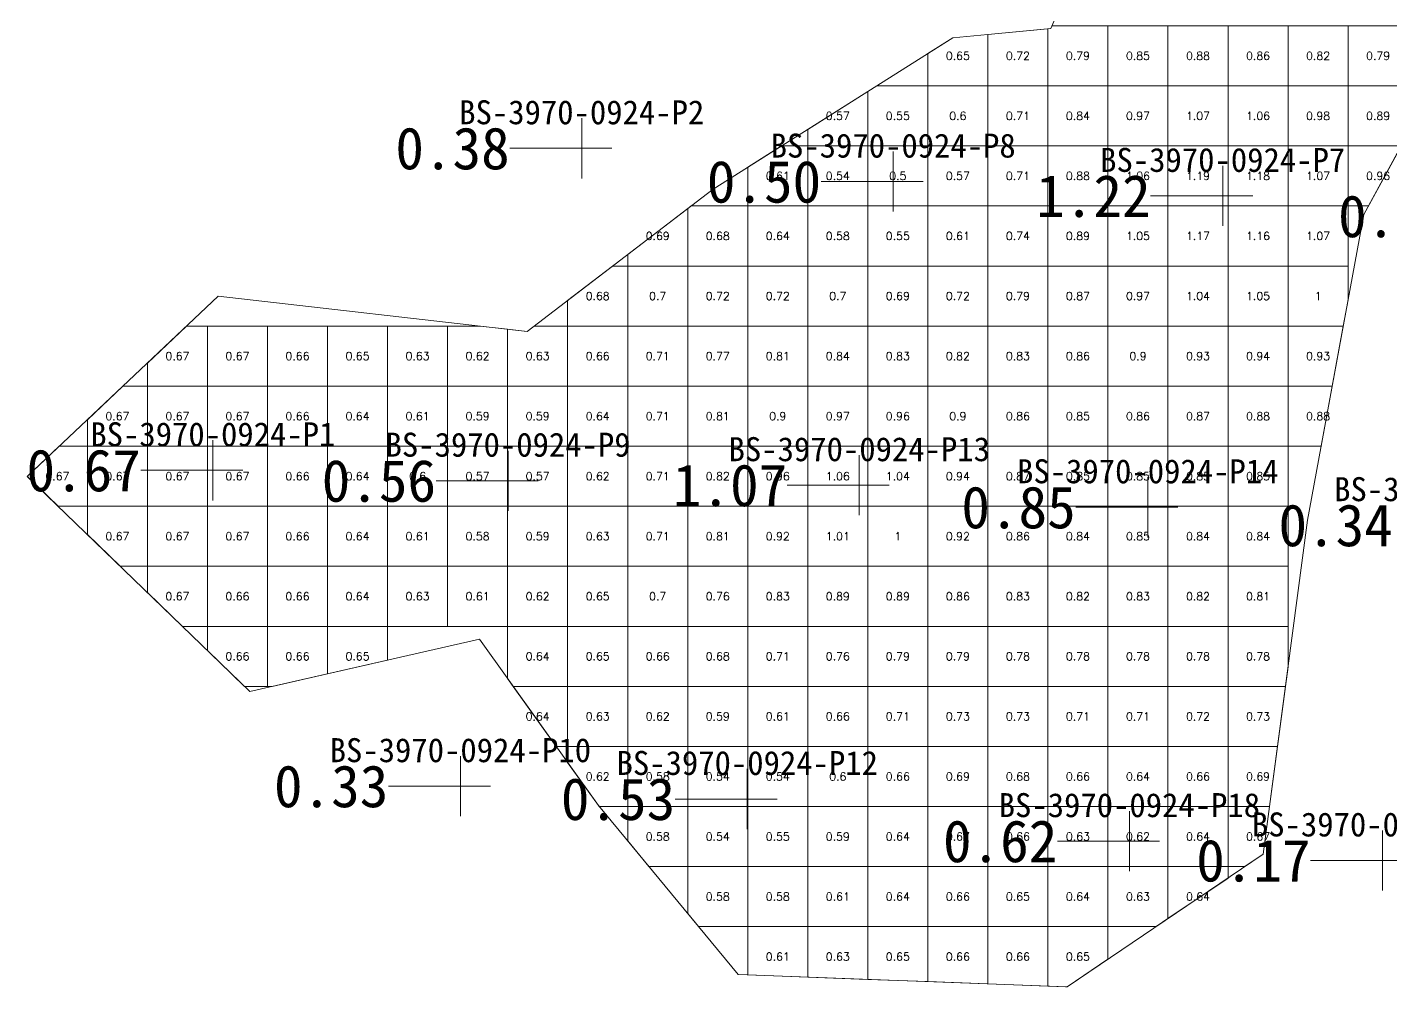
# Model space of a CAD drawing. Header units: inches. Extents: x 469949.6 to 469986.7, y 4349830.5 to 4349873.1.
# Drawn here: x 469949.64 to 469972.35, y 4349848.33 to 4349864.3 of the extents above; entities that cross this region are included whole.
import ezdxf
from ezdxf.enums import TextEntityAlignment as Align

# ---------------------------------------------------------------- set-up
doc = ezdxf.new("R2010")
doc.units = ezdxf.units.IN
doc.header["$MEASUREMENT"] = 0
for name, color, linetype, lineweight in [('点', 7, 'Continuous', 0), ('爆区方格网', 7, 'Continuous', 0), ('线条', 7, 'Continuous', 0), ('钻孔', 7, 'Continuous', 0)]:
    doc.layers.add(name, color=color, linetype=linetype, lineweight=lineweight)
doc.styles.add('3dmine_textStyle_1', font='txt.shx', dxfattribs={"height": 1, "bigfont": 'gbcbig.shx'})
doc.styles.add('3dmine_textStyle_2', font='', dxfattribs={"height": 1})
doc.styles.get('3dmine_textStyle_2').set_extended_font_data('SimSun-ExtB')

msp = doc.modelspace()

# ---------------------------------------------------------------- hatches: boundary and pattern name
at = {"layer": '钻孔', "linetype": 'Continuous', "lineweight": 0, "true_color": 0x808080, "extrusion": (0, 1, 0)}
for points in [[(-469959.879, 3960.245), (-469958.879, 3960.245), (-469958.879, 3971.245), (-469959.879, 3971.245)], [(-469957.857, 3960.236), (-469956.857, 3960.236), (-469956.857, 3971.236), (-469957.857, 3971.236)], [(-469973.219, 3959.983), (-469972.219, 3959.983), (-469972.219, 3970.983), (-469973.219, 3970.983)]]:
    msp.add_hatch(color=8, dxfattribs=at).paths.add_polyline_path(points, flags=0)
at = {"layer": '钻孔', "linetype": 'Continuous', "lineweight": 0, "true_color": 0x00ffff, "extrusion": (0, 1, 0)}
for points in [[(-469965.067, 3960.35), (-469964.067, 3960.35), (-469964.067, 3971.35), (-469965.067, 3971.35)], [(-469953.734, 3960.255), (-469952.734, 3960.255), (-469952.734, 3971.255), (-469953.734, 3971.255)], [(-469958.652, 3960.107), (-469957.652, 3960.107), (-469957.652, 3971.107), (-469958.652, 3971.107)], [(-469969.307, 3960.131), (-469968.307, 3960.131), (-469968.307, 3971.131), (-469969.307, 3971.131)], [(-469962.636, 3960.13), (-469961.636, 3960.13), (-469961.636, 3971.13), (-469962.636, 3971.13)], [(-469969.001, 3960.081), (-469968.001, 3960.081), (-469968.001, 3971.081), (-469969.001, 3971.081)]]:
    msp.add_hatch(color=4, dxfattribs=at).paths.add_polyline_path(points, flags=0)
at = {"layer": '钻孔', "linetype": 'Continuous', "lineweight": 0, "true_color": 0x0000ff, "extrusion": (0, 1, 0)}
for points in [[(-469970.555, 3960.391), (-469969.555, 3960.391), (-469969.555, 3971.391), (-469970.555, 3971.391)], [(-469964.502, 3960.095), (-469963.502, 3960.095), (-469963.502, 3971.095), (-469964.502, 3971.095)]]:
    msp.add_hatch(color=5, dxfattribs=at).paths.add_polyline_path(points, flags=0)

# ---------------------------------------------------------------- linework, layer by layer
at = {"color": 4, "linetype": 'Continuous', "lineweight": 0, "true_color": 0x00ffff, "elevation": 3967.064}
msp.add_lwpolyline([(469949.643, 4349856.824), (469953.351, 4349853.242), (469957.177, 4349854.112), (469959.157, 4349851.342), (469961.487, 4349848.529), (469966.962, 4349848.326), (469970.231, 4349850.533), (469970.966, 4349856.093), (469971.906, 4349861.186), (469974.354, 4349865.663), (469976.229, 4349870.344), (469976.229, 4349870.344), (469973.662, 4349873.101), (469970.686, 4349870.267), (469967.582, 4349866.348), (469966.694, 4349864.282), (469965.062, 4349864.128), (469961.067, 4349861.608), (469957.968, 4349859.238), (469952.822, 4349859.823), (469949.643, 4349856.824)], dxfattribs=at)
at = {"layer": '点', "color": 138, "linetype": 'Continuous', "lineweight": 0, "true_color": 0x004c4c}
for points, elevation in [([(469958.879, 4349861.787), (469958.879, 4349862.787)], 3971.245), ([(469959.379, 4349862.287), (469958.379, 4349862.287)], 3971.245), ([(469964.067, 4349861.232), (469964.067, 4349862.232)], 3971.35), ([(469969.555, 4349860.994), (469969.555, 4349861.994)], 3971.391), ([(469964.567, 4349861.732), (469963.567, 4349861.732)], 3971.35), ([(469970.055, 4349861.494), (469969.055, 4349861.494)], 3971.391), ([(469952.734, 4349856.425), (469952.734, 4349857.425)], 3971.255), ([(469957.652, 4349856.252), (469957.652, 4349857.252)], 3971.107), ([(469963.502, 4349856.177), (469963.502, 4349857.177)], 3971.095), ([(469953.234, 4349856.925), (469952.234, 4349856.925)], 3971.255), ([(469968.307, 4349855.809), (469968.307, 4349856.809)], 3971.131), ([(469958.152, 4349856.752), (469957.152, 4349856.752)], 3971.107), ([(469964.002, 4349856.677), (469963.002, 4349856.677)], 3971.095), ([(469968.807, 4349856.309), (469967.807, 4349856.309)], 3971.131), ([(469956.857, 4349851.165), (469956.857, 4349852.165)], 3971.236), ([(469961.636, 4349850.952), (469961.636, 4349851.952)], 3971.13), ([(469957.357, 4349851.665), (469956.357, 4349851.665)], 3971.236), ([(469962.136, 4349851.452), (469961.136, 4349851.452)], 3971.13), ([(469968.001, 4349850.25), (469968.001, 4349851.25)], 3971.081), ([(469972.219, 4349849.928), (469972.219, 4349850.928)], 3970.983), ([(469968.501, 4349850.75), (469967.501, 4349850.75)], 3971.081), ([(469972.719, 4349850.428), (469971.719, 4349850.428)], 3970.983)]:
    msp.add_lwpolyline(points, dxfattribs=dict(at, elevation=elevation))
at = {"layer": '爆区方格网', "color": 4, "linetype": 'Continuous', "lineweight": 0, "true_color": 0x00ffff, "elevation": 3971.107}
for points in [[(469966.644, 4349863.327), (469965.644, 4349863.327), (469965.644, 4349864.183), (469966.644, 4349864.277), (469966.644, 4349863.327)], [(469967.644, 4349863.327), (469966.644, 4349863.327), (469966.644, 4349864.277), (469966.694, 4349864.282), (469966.714, 4349864.327), (469967.644, 4349864.327), (469967.644, 4349863.327)], [(469968.644, 4349863.327), (469967.644, 4349863.327), (469967.644, 4349864.327), (469968.644, 4349864.327), (469968.644, 4349863.327)], [(469969.644, 4349863.327), (469968.644, 4349863.327), (469968.644, 4349864.327), (469969.644, 4349864.327), (469969.644, 4349863.327)], [(469970.644, 4349863.327), (469969.644, 4349863.327), (469969.644, 4349864.327), (469970.644, 4349864.327), (469970.644, 4349863.327)], [(469971.644, 4349863.327), (469970.644, 4349863.327), (469970.644, 4349864.327), (469971.644, 4349864.327), (469971.644, 4349863.327)], [(469972.644, 4349863.327), (469971.644, 4349863.327), (469971.644, 4349864.327), (469972.644, 4349864.327), (469972.644, 4349863.327)], [(469965.644, 4349863.327), (469964.644, 4349863.327), (469964.644, 4349863.864), (469965.062, 4349864.128), (469965.644, 4349864.183), (469965.644, 4349863.327)], [(469963.644, 4349862.327), (469962.644, 4349862.327), (469962.644, 4349862.602), (469963.644, 4349863.233), (469963.644, 4349862.327)], [(469964.644, 4349862.327), (469963.644, 4349862.327), (469963.644, 4349863.233), (469963.793, 4349863.327), (469964.644, 4349863.327), (469964.644, 4349862.327)], [(469965.644, 4349862.327), (469964.644, 4349862.327), (469964.644, 4349863.327), (469965.644, 4349863.327), (469965.644, 4349862.327)], [(469966.644, 4349862.327), (469965.644, 4349862.327), (469965.644, 4349863.327), (469966.644, 4349863.327), (469966.644, 4349862.327)], [(469967.644, 4349862.327), (469966.644, 4349862.327), (469966.644, 4349863.327), (469967.644, 4349863.327), (469967.644, 4349862.327)], [(469968.644, 4349862.327), (469967.644, 4349862.327), (469967.644, 4349863.327), (469968.644, 4349863.327), (469968.644, 4349862.327)], [(469969.644, 4349862.327), (469968.644, 4349862.327), (469968.644, 4349863.327), (469969.644, 4349863.327), (469969.644, 4349862.327)], [(469970.644, 4349862.327), (469969.644, 4349862.327), (469969.644, 4349863.327), (469970.644, 4349863.327), (469970.644, 4349862.327)], [(469971.644, 4349862.327), (469970.644, 4349862.327), (469970.644, 4349863.327), (469971.644, 4349863.327), (469971.644, 4349862.327)], [(469972.644, 4349862.535), (469972.53, 4349862.327), (469971.644, 4349862.327), (469971.644, 4349863.327), (469972.644, 4349863.327), (469972.644, 4349862.535)], [(469962.644, 4349861.327), (469961.644, 4349861.327), (469961.644, 4349861.972), (469962.207, 4349862.327), (469962.644, 4349862.327), (469962.644, 4349861.327)], [(469963.644, 4349861.327), (469962.644, 4349861.327), (469962.644, 4349862.327), (469963.644, 4349862.327), (469963.644, 4349861.327)], [(469964.644, 4349861.327), (469963.644, 4349861.327), (469963.644, 4349862.327), (469964.644, 4349862.327), (469964.644, 4349861.327)], [(469965.644, 4349861.327), (469964.644, 4349861.327), (469964.644, 4349862.327), (469965.644, 4349862.327), (469965.644, 4349861.327)], [(469966.644, 4349861.327), (469965.644, 4349861.327), (469965.644, 4349862.327), (469966.644, 4349862.327), (469966.644, 4349861.327)], [(469967.644, 4349861.327), (469966.644, 4349861.327), (469966.644, 4349862.327), (469967.644, 4349862.327), (469967.644, 4349861.327)], [(469968.644, 4349861.327), (469967.644, 4349861.327), (469967.644, 4349862.327), (469968.644, 4349862.327), (469968.644, 4349861.327)], [(469969.644, 4349861.327), (469968.644, 4349861.327), (469968.644, 4349862.327), (469969.644, 4349862.327), (469969.644, 4349861.327)], [(469970.644, 4349861.327), (469969.644, 4349861.327), (469969.644, 4349862.327), (469970.644, 4349862.327), (469970.644, 4349861.327)], [(469971.644, 4349861.327), (469970.644, 4349861.327), (469970.644, 4349862.327), (469971.644, 4349862.327), (469971.644, 4349861.327)], [(469971.984, 4349861.327), (469971.644, 4349861.327), (469971.644, 4349862.327), (469972.53, 4349862.327), (469971.984, 4349861.327)], [(469961.644, 4349860.327), (469960.644, 4349860.327), (469960.644, 4349861.284), (469960.7, 4349861.327), (469961.644, 4349861.327), (469961.644, 4349860.327)], [(469962.644, 4349860.327), (469961.644, 4349860.327), (469961.644, 4349861.327), (469962.644, 4349861.327), (469962.644, 4349860.327)], [(469963.644, 4349860.327), (469962.644, 4349860.327), (469962.644, 4349861.327), (469963.644, 4349861.327), (469963.644, 4349860.327)], [(469964.644, 4349860.327), (469963.644, 4349860.327), (469963.644, 4349861.327), (469964.644, 4349861.327), (469964.644, 4349860.327)], [(469965.644, 4349860.327), (469964.644, 4349860.327), (469964.644, 4349861.327), (469965.644, 4349861.327), (469965.644, 4349860.327)], [(469966.644, 4349860.327), (469965.644, 4349860.327), (469965.644, 4349861.327), (469966.644, 4349861.327), (469966.644, 4349860.327)], [(469967.644, 4349860.327), (469966.644, 4349860.327), (469966.644, 4349861.327), (469967.644, 4349861.327), (469967.644, 4349860.327)], [(469968.644, 4349860.327), (469967.644, 4349860.327), (469967.644, 4349861.327), (469968.644, 4349861.327), (469968.644, 4349860.327)], [(469969.644, 4349860.327), (469968.644, 4349860.327), (469968.644, 4349861.327), (469969.644, 4349861.327), (469969.644, 4349860.327)], [(469970.644, 4349860.327), (469969.644, 4349860.327), (469969.644, 4349861.327), (469970.644, 4349861.327), (469970.644, 4349860.327)], [(469971.644, 4349860.327), (469970.644, 4349860.327), (469970.644, 4349861.327), (469971.644, 4349861.327), (469971.644, 4349860.327)], [(469960.644, 4349860.327), (469959.644, 4349860.327), (469959.644, 4349860.52), (469960.644, 4349861.284), (469960.644, 4349860.327)], [(469959.644, 4349859.327), (469958.644, 4349859.327), (469958.644, 4349859.755), (469959.392, 4349860.327), (469959.644, 4349860.327), (469959.644, 4349859.327)], [(469960.644, 4349859.327), (469959.644, 4349859.327), (469959.644, 4349860.327), (469960.644, 4349860.327), (469960.644, 4349859.327)], [(469961.644, 4349859.327), (469960.644, 4349859.327), (469960.644, 4349860.327), (469961.644, 4349860.327), (469961.644, 4349859.327)], [(469962.644, 4349859.327), (469961.644, 4349859.327), (469961.644, 4349860.327), (469962.644, 4349860.327), (469962.644, 4349859.327)], [(469963.644, 4349859.327), (469962.644, 4349859.327), (469962.644, 4349860.327), (469963.644, 4349860.327), (469963.644, 4349859.327)], [(469964.644, 4349859.327), (469963.644, 4349859.327), (469963.644, 4349860.327), (469964.644, 4349860.327), (469964.644, 4349859.327)], [(469965.644, 4349859.327), (469964.644, 4349859.327), (469964.644, 4349860.327), (469965.644, 4349860.327), (469965.644, 4349859.327)], [(469966.644, 4349859.327), (469965.644, 4349859.327), (469965.644, 4349860.327), (469966.644, 4349860.327), (469966.644, 4349859.327)], [(469967.644, 4349859.327), (469966.644, 4349859.327), (469966.644, 4349860.327), (469967.644, 4349860.327), (469967.644, 4349859.327)], [(469968.644, 4349859.327), (469967.644, 4349859.327), (469967.644, 4349860.327), (469968.644, 4349860.327), (469968.644, 4349859.327)], [(469969.644, 4349859.327), (469968.644, 4349859.327), (469968.644, 4349860.327), (469969.644, 4349860.327), (469969.644, 4349859.327)], [(469970.644, 4349859.327), (469969.644, 4349859.327), (469969.644, 4349860.327), (469970.644, 4349860.327), (469970.644, 4349859.327)], [(469971.644, 4349859.763), (469971.563, 4349859.327), (469970.644, 4349859.327), (469970.644, 4349860.327), (469971.644, 4349860.327), (469971.644, 4349859.763)], [(469952.644, 4349858.327), (469951.644, 4349858.327), (469951.644, 4349858.712), (469952.296, 4349859.327), (469952.644, 4349859.327), (469952.644, 4349858.327)], [(469953.644, 4349858.327), (469952.644, 4349858.327), (469952.644, 4349859.327), (469953.644, 4349859.327), (469953.644, 4349858.327)], [(469954.644, 4349858.327), (469953.644, 4349858.327), (469953.644, 4349859.327), (469954.644, 4349859.327), (469954.644, 4349858.327)], [(469955.644, 4349858.327), (469954.644, 4349858.327), (469954.644, 4349859.327), (469955.644, 4349859.327), (469955.644, 4349858.327)], [(469956.644, 4349858.327), (469955.644, 4349858.327), (469955.644, 4349859.327), (469956.644, 4349859.327), (469956.644, 4349858.327)], [(469957.644, 4349859.275), (469957.644, 4349858.327), (469956.644, 4349858.327), (469956.644, 4349859.327), (469957.186, 4349859.327), (469957.644, 4349859.275)], [(469958.644, 4349858.327), (469957.644, 4349858.327), (469957.644, 4349859.275), (469957.968, 4349859.238), (469958.084, 4349859.327), (469958.644, 4349859.327), (469958.644, 4349858.327)], [(469959.644, 4349858.327), (469958.644, 4349858.327), (469958.644, 4349859.327), (469959.644, 4349859.327), (469959.644, 4349858.327)], [(469960.644, 4349858.327), (469959.644, 4349858.327), (469959.644, 4349859.327), (469960.644, 4349859.327), (469960.644, 4349858.327)], [(469961.644, 4349858.327), (469960.644, 4349858.327), (469960.644, 4349859.327), (469961.644, 4349859.327), (469961.644, 4349858.327)], [(469962.644, 4349858.327), (469961.644, 4349858.327), (469961.644, 4349859.327), (469962.644, 4349859.327), (469962.644, 4349858.327)], [(469963.644, 4349858.327), (469962.644, 4349858.327), (469962.644, 4349859.327), (469963.644, 4349859.327), (469963.644, 4349858.327)], [(469964.644, 4349858.327), (469963.644, 4349858.327), (469963.644, 4349859.327), (469964.644, 4349859.327), (469964.644, 4349858.327)], [(469965.644, 4349858.327), (469964.644, 4349858.327), (469964.644, 4349859.327), (469965.644, 4349859.327), (469965.644, 4349858.327)], [(469966.644, 4349858.327), (469965.644, 4349858.327), (469965.644, 4349859.327), (469966.644, 4349859.327), (469966.644, 4349858.327)], [(469967.644, 4349858.327), (469966.644, 4349858.327), (469966.644, 4349859.327), (469967.644, 4349859.327), (469967.644, 4349858.327)], [(469968.644, 4349858.327), (469967.644, 4349858.327), (469967.644, 4349859.327), (469968.644, 4349859.327), (469968.644, 4349858.327)], [(469969.644, 4349858.327), (469968.644, 4349858.327), (469968.644, 4349859.327), (469969.644, 4349859.327), (469969.644, 4349858.327)], [(469970.644, 4349858.327), (469969.644, 4349858.327), (469969.644, 4349859.327), (469970.644, 4349859.327), (469970.644, 4349858.327)], [(469971.378, 4349858.327), (469970.644, 4349858.327), (469970.644, 4349859.327), (469971.563, 4349859.327), (469971.378, 4349858.327)], [(469951.644, 4349857.327), (469950.644, 4349857.327), (469950.644, 4349857.768), (469951.236, 4349858.327), (469951.644, 4349858.327), (469951.644, 4349857.327)], [(469952.644, 4349857.327), (469951.644, 4349857.327), (469951.644, 4349858.327), (469952.644, 4349858.327), (469952.644, 4349857.327)], [(469953.644, 4349857.327), (469952.644, 4349857.327), (469952.644, 4349858.327), (469953.644, 4349858.327), (469953.644, 4349857.327)], [(469954.644, 4349857.327), (469953.644, 4349857.327), (469953.644, 4349858.327), (469954.644, 4349858.327), (469954.644, 4349857.327)], [(469955.644, 4349857.327), (469954.644, 4349857.327), (469954.644, 4349858.327), (469955.644, 4349858.327), (469955.644, 4349857.327)], [(469956.644, 4349857.327), (469955.644, 4349857.327), (469955.644, 4349858.327), (469956.644, 4349858.327), (469956.644, 4349857.327)], [(469957.644, 4349857.327), (469956.644, 4349857.327), (469956.644, 4349858.327), (469957.644, 4349858.327), (469957.644, 4349857.327)], [(469958.644, 4349857.327), (469957.644, 4349857.327), (469957.644, 4349858.327), (469958.644, 4349858.327), (469958.644, 4349857.327)], [(469959.644, 4349857.327), (469958.644, 4349857.327), (469958.644, 4349858.327), (469959.644, 4349858.327), (469959.644, 4349857.327)], [(469960.644, 4349857.327), (469959.644, 4349857.327), (469959.644, 4349858.327), (469960.644, 4349858.327), (469960.644, 4349857.327)], [(469961.644, 4349857.327), (469960.644, 4349857.327), (469960.644, 4349858.327), (469961.644, 4349858.327), (469961.644, 4349857.327)], [(469962.644, 4349857.327), (469961.644, 4349857.327), (469961.644, 4349858.327), (469962.644, 4349858.327), (469962.644, 4349857.327)], [(469963.644, 4349857.327), (469962.644, 4349857.327), (469962.644, 4349858.327), (469963.644, 4349858.327), (469963.644, 4349857.327)], [(469964.644, 4349857.327), (469963.644, 4349857.327), (469963.644, 4349858.327), (469964.644, 4349858.327), (469964.644, 4349857.327)], [(469965.644, 4349857.327), (469964.644, 4349857.327), (469964.644, 4349858.327), (469965.644, 4349858.327), (469965.644, 4349857.327)], [(469966.644, 4349857.327), (469965.644, 4349857.327), (469965.644, 4349858.327), (469966.644, 4349858.327), (469966.644, 4349857.327)], [(469967.644, 4349857.327), (469966.644, 4349857.327), (469966.644, 4349858.327), (469967.644, 4349858.327), (469967.644, 4349857.327)], [(469968.644, 4349857.327), (469967.644, 4349857.327), (469967.644, 4349858.327), (469968.644, 4349858.327), (469968.644, 4349857.327)], [(469969.644, 4349857.327), (469968.644, 4349857.327), (469968.644, 4349858.327), (469969.644, 4349858.327), (469969.644, 4349857.327)], [(469970.644, 4349857.327), (469969.644, 4349857.327), (469969.644, 4349858.327), (469970.644, 4349858.327), (469970.644, 4349857.327)], [(469971.194, 4349857.327), (469970.644, 4349857.327), (469970.644, 4349858.327), (469971.378, 4349858.327), (469971.194, 4349857.327)], [(469950.644, 4349856.327), (469950.157, 4349856.327), (469949.644, 4349856.823), (469949.644, 4349856.825), (469950.176, 4349857.327), (469950.644, 4349857.327), (469950.644, 4349856.327)], [(469951.644, 4349856.327), (469950.644, 4349856.327), (469950.644, 4349857.327), (469951.644, 4349857.327), (469951.644, 4349856.327)], [(469952.644, 4349856.327), (469951.644, 4349856.327), (469951.644, 4349857.327), (469952.644, 4349857.327), (469952.644, 4349856.327)], [(469953.644, 4349856.327), (469952.644, 4349856.327), (469952.644, 4349857.327), (469953.644, 4349857.327), (469953.644, 4349856.327)], [(469954.644, 4349856.327), (469953.644, 4349856.327), (469953.644, 4349857.327), (469954.644, 4349857.327), (469954.644, 4349856.327)], [(469955.644, 4349856.327), (469954.644, 4349856.327), (469954.644, 4349857.327), (469955.644, 4349857.327), (469955.644, 4349856.327)], [(469956.644, 4349856.327), (469955.644, 4349856.327), (469955.644, 4349857.327), (469956.644, 4349857.327), (469956.644, 4349856.327)], [(469957.644, 4349856.327), (469956.644, 4349856.327), (469956.644, 4349857.327), (469957.644, 4349857.327), (469957.644, 4349856.327)], [(469958.644, 4349856.327), (469957.644, 4349856.327), (469957.644, 4349857.327), (469958.644, 4349857.327), (469958.644, 4349856.327)], [(469959.644, 4349856.327), (469958.644, 4349856.327), (469958.644, 4349857.327), (469959.644, 4349857.327), (469959.644, 4349856.327)], [(469960.644, 4349856.327), (469959.644, 4349856.327), (469959.644, 4349857.327), (469960.644, 4349857.327), (469960.644, 4349856.327)], [(469961.644, 4349856.327), (469960.644, 4349856.327), (469960.644, 4349857.327), (469961.644, 4349857.327), (469961.644, 4349856.327)], [(469962.644, 4349856.327), (469961.644, 4349856.327), (469961.644, 4349857.327), (469962.644, 4349857.327), (469962.644, 4349856.327)], [(469963.644, 4349856.327), (469962.644, 4349856.327), (469962.644, 4349857.327), (469963.644, 4349857.327), (469963.644, 4349856.327)], [(469964.644, 4349856.327), (469963.644, 4349856.327), (469963.644, 4349857.327), (469964.644, 4349857.327), (469964.644, 4349856.327)], [(469965.644, 4349856.327), (469964.644, 4349856.327), (469964.644, 4349857.327), (469965.644, 4349857.327), (469965.644, 4349856.327)], [(469966.644, 4349856.327), (469965.644, 4349856.327), (469965.644, 4349857.327), (469966.644, 4349857.327), (469966.644, 4349856.327)], [(469967.644, 4349856.327), (469966.644, 4349856.327), (469966.644, 4349857.327), (469967.644, 4349857.327), (469967.644, 4349856.327)], [(469968.644, 4349856.327), (469967.644, 4349856.327), (469967.644, 4349857.327), (469968.644, 4349857.327), (469968.644, 4349856.327)], [(469969.644, 4349856.327), (469968.644, 4349856.327), (469968.644, 4349857.327), (469969.644, 4349857.327), (469969.644, 4349856.327)], [(469970.644, 4349856.327), (469969.644, 4349856.327), (469969.644, 4349857.327), (469970.644, 4349857.327), (469970.644, 4349856.327)], [(469951.644, 4349855.327), (469951.192, 4349855.327), (469950.644, 4349855.857), (469950.644, 4349856.327), (469951.644, 4349856.327), (469951.644, 4349855.327)], [(469952.644, 4349855.327), (469951.644, 4349855.327), (469951.644, 4349856.327), (469952.644, 4349856.327), (469952.644, 4349855.327)], [(469953.644, 4349855.327), (469952.644, 4349855.327), (469952.644, 4349856.327), (469953.644, 4349856.327), (469953.644, 4349855.327)], [(469954.644, 4349855.327), (469953.644, 4349855.327), (469953.644, 4349856.327), (469954.644, 4349856.327), (469954.644, 4349855.327)], [(469955.644, 4349855.327), (469954.644, 4349855.327), (469954.644, 4349856.327), (469955.644, 4349856.327), (469955.644, 4349855.327)], [(469956.644, 4349855.327), (469955.644, 4349855.327), (469955.644, 4349856.327), (469956.644, 4349856.327), (469956.644, 4349855.327)], [(469957.644, 4349855.327), (469956.644, 4349855.327), (469956.644, 4349856.327), (469957.644, 4349856.327), (469957.644, 4349855.327)], [(469958.644, 4349855.327), (469957.644, 4349855.327), (469957.644, 4349856.327), (469958.644, 4349856.327), (469958.644, 4349855.327)], [(469959.644, 4349855.327), (469958.644, 4349855.327), (469958.644, 4349856.327), (469959.644, 4349856.327), (469959.644, 4349855.327)], [(469960.644, 4349855.327), (469959.644, 4349855.327), (469959.644, 4349856.327), (469960.644, 4349856.327), (469960.644, 4349855.327)], [(469961.644, 4349855.327), (469960.644, 4349855.327), (469960.644, 4349856.327), (469961.644, 4349856.327), (469961.644, 4349855.327)], [(469962.644, 4349855.327), (469961.644, 4349855.327), (469961.644, 4349856.327), (469962.644, 4349856.327), (469962.644, 4349855.327)], [(469963.644, 4349855.327), (469962.644, 4349855.327), (469962.644, 4349856.327), (469963.644, 4349856.327), (469963.644, 4349855.327)], [(469964.644, 4349855.327), (469963.644, 4349855.327), (469963.644, 4349856.327), (469964.644, 4349856.327), (469964.644, 4349855.327)], [(469965.644, 4349855.327), (469964.644, 4349855.327), (469964.644, 4349856.327), (469965.644, 4349856.327), (469965.644, 4349855.327)], [(469966.644, 4349855.327), (469965.644, 4349855.327), (469965.644, 4349856.327), (469966.644, 4349856.327), (469966.644, 4349855.327)], [(469967.644, 4349855.327), (469966.644, 4349855.327), (469966.644, 4349856.327), (469967.644, 4349856.327), (469967.644, 4349855.327)], [(469968.644, 4349855.327), (469967.644, 4349855.327), (469967.644, 4349856.327), (469968.644, 4349856.327), (469968.644, 4349855.327)], [(469969.644, 4349855.327), (469968.644, 4349855.327), (469968.644, 4349856.327), (469969.644, 4349856.327), (469969.644, 4349855.327)], [(469970.644, 4349855.327), (469969.644, 4349855.327), (469969.644, 4349856.327), (469970.644, 4349856.327), (469970.644, 4349855.327)], [(469952.644, 4349854.327), (469952.227, 4349854.327), (469951.644, 4349854.891), (469951.644, 4349855.327), (469952.644, 4349855.327), (469952.644, 4349854.327)], [(469953.644, 4349854.327), (469952.644, 4349854.327), (469952.644, 4349855.327), (469953.644, 4349855.327), (469953.644, 4349854.327)], [(469954.644, 4349854.327), (469953.644, 4349854.327), (469953.644, 4349855.327), (469954.644, 4349855.327), (469954.644, 4349854.327)], [(469955.644, 4349854.327), (469954.644, 4349854.327), (469954.644, 4349855.327), (469955.644, 4349855.327), (469955.644, 4349854.327)], [(469956.644, 4349854.327), (469955.644, 4349854.327), (469955.644, 4349855.327), (469956.644, 4349855.327), (469956.644, 4349854.327)], [(469957.644, 4349854.327), (469956.644, 4349854.327), (469956.644, 4349855.327), (469957.644, 4349855.327), (469957.644, 4349854.327)], [(469958.644, 4349854.327), (469957.644, 4349854.327), (469957.644, 4349855.327), (469958.644, 4349855.327), (469958.644, 4349854.327)], [(469959.644, 4349854.327), (469958.644, 4349854.327), (469958.644, 4349855.327), (469959.644, 4349855.327), (469959.644, 4349854.327)], [(469960.644, 4349854.327), (469959.644, 4349854.327), (469959.644, 4349855.327), (469960.644, 4349855.327), (469960.644, 4349854.327)], [(469961.644, 4349854.327), (469960.644, 4349854.327), (469960.644, 4349855.327), (469961.644, 4349855.327), (469961.644, 4349854.327)], [(469962.644, 4349854.327), (469961.644, 4349854.327), (469961.644, 4349855.327), (469962.644, 4349855.327), (469962.644, 4349854.327)], [(469963.644, 4349854.327), (469962.644, 4349854.327), (469962.644, 4349855.327), (469963.644, 4349855.327), (469963.644, 4349854.327)], [(469964.644, 4349854.327), (469963.644, 4349854.327), (469963.644, 4349855.327), (469964.644, 4349855.327), (469964.644, 4349854.327)], [(469965.644, 4349854.327), (469964.644, 4349854.327), (469964.644, 4349855.327), (469965.644, 4349855.327), (469965.644, 4349854.327)], [(469966.644, 4349854.327), (469965.644, 4349854.327), (469965.644, 4349855.327), (469966.644, 4349855.327), (469966.644, 4349854.327)], [(469967.644, 4349854.327), (469966.644, 4349854.327), (469966.644, 4349855.327), (469967.644, 4349855.327), (469967.644, 4349854.327)], [(469968.644, 4349854.327), (469967.644, 4349854.327), (469967.644, 4349855.327), (469968.644, 4349855.327), (469968.644, 4349854.327)], [(469969.644, 4349854.327), (469968.644, 4349854.327), (469968.644, 4349855.327), (469969.644, 4349855.327), (469969.644, 4349854.327)], [(469970.644, 4349854.327), (469969.644, 4349854.327), (469969.644, 4349855.327), (469970.644, 4349855.327), (469970.644, 4349854.327)], [(469953.644, 4349853.327), (469953.263, 4349853.327), (469952.644, 4349853.925), (469952.644, 4349854.327), (469953.644, 4349854.327), (469953.644, 4349853.327)], [(469954.644, 4349853.536), (469953.724, 4349853.327), (469953.644, 4349853.327), (469953.644, 4349854.327), (469954.644, 4349854.327), (469954.644, 4349853.536)], [(469955.644, 4349853.764), (469954.644, 4349853.536), (469954.644, 4349854.327), (469955.644, 4349854.327), (469955.644, 4349853.764)], [(469958.644, 4349853.327), (469957.738, 4349853.327), (469957.644, 4349853.459), (469957.644, 4349854.327), (469958.644, 4349854.327), (469958.644, 4349853.327)], [(469959.644, 4349853.327), (469958.644, 4349853.327), (469958.644, 4349854.327), (469959.644, 4349854.327), (469959.644, 4349853.327)], [(469960.644, 4349853.327), (469959.644, 4349853.327), (469959.644, 4349854.327), (469960.644, 4349854.327), (469960.644, 4349853.327)], [(469961.644, 4349853.327), (469960.644, 4349853.327), (469960.644, 4349854.327), (469961.644, 4349854.327), (469961.644, 4349853.327)], [(469962.644, 4349853.327), (469961.644, 4349853.327), (469961.644, 4349854.327), (469962.644, 4349854.327), (469962.644, 4349853.327)], [(469963.644, 4349853.327), (469962.644, 4349853.327), (469962.644, 4349854.327), (469963.644, 4349854.327), (469963.644, 4349853.327)], [(469964.644, 4349853.327), (469963.644, 4349853.327), (469963.644, 4349854.327), (469964.644, 4349854.327), (469964.644, 4349853.327)], [(469965.644, 4349853.327), (469964.644, 4349853.327), (469964.644, 4349854.327), (469965.644, 4349854.327), (469965.644, 4349853.327)], [(469966.644, 4349853.327), (469965.644, 4349853.327), (469965.644, 4349854.327), (469966.644, 4349854.327), (469966.644, 4349853.327)], [(469967.644, 4349853.327), (469966.644, 4349853.327), (469966.644, 4349854.327), (469967.644, 4349854.327), (469967.644, 4349853.327)], [(469968.644, 4349853.327), (469967.644, 4349853.327), (469967.644, 4349854.327), (469968.644, 4349854.327), (469968.644, 4349853.327)], [(469969.644, 4349853.327), (469968.644, 4349853.327), (469968.644, 4349854.327), (469969.644, 4349854.327), (469969.644, 4349853.327)], [(469970.644, 4349853.653), (469970.601, 4349853.327), (469969.644, 4349853.327), (469969.644, 4349854.327), (469970.644, 4349854.327), (469970.644, 4349853.653)], [(469958.644, 4349852.327), (469958.453, 4349852.327), (469957.738, 4349853.327), (469958.644, 4349853.327), (469958.644, 4349852.327)], [(469959.644, 4349852.327), (469958.644, 4349852.327), (469958.644, 4349853.327), (469959.644, 4349853.327), (469959.644, 4349852.327)], [(469960.644, 4349852.327), (469959.644, 4349852.327), (469959.644, 4349853.327), (469960.644, 4349853.327), (469960.644, 4349852.327)], [(469961.644, 4349852.327), (469960.644, 4349852.327), (469960.644, 4349853.327), (469961.644, 4349853.327), (469961.644, 4349852.327)], [(469962.644, 4349852.327), (469961.644, 4349852.327), (469961.644, 4349853.327), (469962.644, 4349853.327), (469962.644, 4349852.327)], [(469963.644, 4349852.327), (469962.644, 4349852.327), (469962.644, 4349853.327), (469963.644, 4349853.327), (469963.644, 4349852.327)], [(469964.644, 4349852.327), (469963.644, 4349852.327), (469963.644, 4349853.327), (469964.644, 4349853.327), (469964.644, 4349852.327)], [(469965.644, 4349852.327), (469964.644, 4349852.327), (469964.644, 4349853.327), (469965.644, 4349853.327), (469965.644, 4349852.327)], [(469966.644, 4349852.327), (469965.644, 4349852.327), (469965.644, 4349853.327), (469966.644, 4349853.327), (469966.644, 4349852.327)], [(469967.644, 4349852.327), (469966.644, 4349852.327), (469966.644, 4349853.327), (469967.644, 4349853.327), (469967.644, 4349852.327)], [(469968.644, 4349852.327), (469967.644, 4349852.327), (469967.644, 4349853.327), (469968.644, 4349853.327), (469968.644, 4349852.327)], [(469969.644, 4349852.327), (469968.644, 4349852.327), (469968.644, 4349853.327), (469969.644, 4349853.327), (469969.644, 4349852.327)], [(469970.468, 4349852.327), (469969.644, 4349852.327), (469969.644, 4349853.327), (469970.601, 4349853.327), (469970.468, 4349852.327)], [(469959.644, 4349851.327), (469959.169, 4349851.327), (469959.157, 4349851.342), (469958.644, 4349852.06), (469958.644, 4349852.327), (469959.644, 4349852.327), (469959.644, 4349851.327)], [(469960.644, 4349851.327), (469959.644, 4349851.327), (469959.644, 4349852.327), (469960.644, 4349852.327), (469960.644, 4349851.327)], [(469961.644, 4349851.327), (469960.644, 4349851.327), (469960.644, 4349852.327), (469961.644, 4349852.327), (469961.644, 4349851.327)], [(469962.644, 4349851.327), (469961.644, 4349851.327), (469961.644, 4349852.327), (469962.644, 4349852.327), (469962.644, 4349851.327)], [(469963.644, 4349851.327), (469962.644, 4349851.327), (469962.644, 4349852.327), (469963.644, 4349852.327), (469963.644, 4349851.327)], [(469964.644, 4349851.327), (469963.644, 4349851.327), (469963.644, 4349852.327), (469964.644, 4349852.327), (469964.644, 4349851.327)], [(469965.644, 4349851.327), (469964.644, 4349851.327), (469964.644, 4349852.327), (469965.644, 4349852.327), (469965.644, 4349851.327)], [(469966.644, 4349851.327), (469965.644, 4349851.327), (469965.644, 4349852.327), (469966.644, 4349852.327), (469966.644, 4349851.327)], [(469967.644, 4349851.327), (469966.644, 4349851.327), (469966.644, 4349852.327), (469967.644, 4349852.327), (469967.644, 4349851.327)], [(469968.644, 4349851.327), (469967.644, 4349851.327), (469967.644, 4349852.327), (469968.644, 4349852.327), (469968.644, 4349851.327)], [(469969.644, 4349851.327), (469968.644, 4349851.327), (469968.644, 4349852.327), (469969.644, 4349852.327), (469969.644, 4349851.327)], [(469970.336, 4349851.327), (469969.644, 4349851.327), (469969.644, 4349852.327), (469970.468, 4349852.327), (469970.336, 4349851.327)], [(469960.644, 4349850.327), (469959.998, 4349850.327), (469959.644, 4349850.755), (469959.644, 4349851.327), (469960.644, 4349851.327), (469960.644, 4349850.327)], [(469961.644, 4349850.327), (469960.644, 4349850.327), (469960.644, 4349851.327), (469961.644, 4349851.327), (469961.644, 4349850.327)], [(469962.644, 4349850.327), (469961.644, 4349850.327), (469961.644, 4349851.327), (469962.644, 4349851.327), (469962.644, 4349850.327)], [(469963.644, 4349850.327), (469962.644, 4349850.327), (469962.644, 4349851.327), (469963.644, 4349851.327), (469963.644, 4349850.327)], [(469964.644, 4349850.327), (469963.644, 4349850.327), (469963.644, 4349851.327), (469964.644, 4349851.327), (469964.644, 4349850.327)], [(469965.644, 4349850.327), (469964.644, 4349850.327), (469964.644, 4349851.327), (469965.644, 4349851.327), (469965.644, 4349850.327)], [(469966.644, 4349850.327), (469965.644, 4349850.327), (469965.644, 4349851.327), (469966.644, 4349851.327), (469966.644, 4349850.327)], [(469967.644, 4349850.327), (469966.644, 4349850.327), (469966.644, 4349851.327), (469967.644, 4349851.327), (469967.644, 4349850.327)], [(469968.644, 4349850.327), (469967.644, 4349850.327), (469967.644, 4349851.327), (469968.644, 4349851.327), (469968.644, 4349850.327)], [(469969.644, 4349850.327), (469968.644, 4349850.327), (469968.644, 4349851.327), (469969.644, 4349851.327), (469969.644, 4349850.327)], [(469970.231, 4349850.533), (469969.926, 4349850.327), (469969.644, 4349850.327), (469969.644, 4349851.327), (469970.336, 4349851.327), (469970.231, 4349850.533)], [(469961.644, 4349849.327), (469960.826, 4349849.327), (469960.644, 4349849.548), (469960.644, 4349850.327), (469961.644, 4349850.327), (469961.644, 4349849.327)], [(469962.644, 4349849.327), (469961.644, 4349849.327), (469961.644, 4349850.327), (469962.644, 4349850.327), (469962.644, 4349849.327)], [(469963.644, 4349849.327), (469962.644, 4349849.327), (469962.644, 4349850.327), (469963.644, 4349850.327), (469963.644, 4349849.327)], [(469964.644, 4349849.327), (469963.644, 4349849.327), (469963.644, 4349850.327), (469964.644, 4349850.327), (469964.644, 4349849.327)], [(469965.644, 4349849.327), (469964.644, 4349849.327), (469964.644, 4349850.327), (469965.644, 4349850.327), (469965.644, 4349849.327)], [(469966.644, 4349849.327), (469965.644, 4349849.327), (469965.644, 4349850.327), (469966.644, 4349850.327), (469966.644, 4349849.327)], [(469967.644, 4349849.327), (469966.644, 4349849.327), (469966.644, 4349850.327), (469967.644, 4349850.327), (469967.644, 4349849.327)], [(469968.644, 4349849.461), (469968.445, 4349849.327), (469967.644, 4349849.327), (469967.644, 4349850.327), (469968.644, 4349850.327), (469968.644, 4349849.461)], [(469969.644, 4349850.136), (469968.644, 4349849.461), (469968.644, 4349850.327), (469969.644, 4349850.327), (469969.644, 4349850.136)], [(469962.644, 4349848.486), (469961.644, 4349848.523), (469961.644, 4349849.327), (469962.644, 4349849.327), (469962.644, 4349848.486)], [(469963.644, 4349848.449), (469962.644, 4349848.486), (469962.644, 4349849.327), (469963.644, 4349849.327), (469963.644, 4349848.449)], [(469964.644, 4349848.412), (469963.644, 4349848.449), (469963.644, 4349849.327), (469964.644, 4349849.327), (469964.644, 4349848.412)], [(469965.644, 4349848.375), (469964.644, 4349848.412), (469964.644, 4349849.327), (469965.644, 4349849.327), (469965.644, 4349848.375)], [(469966.644, 4349848.338), (469965.644, 4349848.375), (469965.644, 4349849.327), (469966.644, 4349849.327), (469966.644, 4349848.338)], [(469967.644, 4349848.786), (469966.963, 4349848.327), (469966.935, 4349848.327), (469966.644, 4349848.338), (469966.644, 4349849.327), (469967.644, 4349849.327), (469967.644, 4349848.786)]]:
    msp.add_lwpolyline(points, dxfattribs=at)
at = {"layer": '线条', "color": 138, "linetype": 'Continuous', "lineweight": 0, "true_color": 0x004c4c}
for points, elevation in [([(469958.879, 4349862.287), (469958.879, 4349862.287), (469958.879, 4349862.287)], 3971.245), ([(469964.067, 4349861.732), (469964.067, 4349861.732), (469964.067, 4349861.732)], 3971.35), ([(469969.555, 4349861.494), (469969.555, 4349861.494), (469969.555, 4349861.494)], 3971.391), ([(469952.734, 4349856.925), (469952.734, 4349856.925), (469952.734, 4349856.925)], 3971.255), ([(469957.652, 4349856.752), (469957.652, 4349856.752), (469957.652, 4349856.752)], 3971.107), ([(469963.502, 4349856.677), (469963.502, 4349856.677), (469963.502, 4349856.677)], 3971.095), ([(469968.307, 4349856.309), (469968.307, 4349856.309), (469968.307, 4349856.309)], 3971.131), ([(469956.857, 4349851.665), (469956.857, 4349851.665), (469956.857, 4349851.665)], 3971.236), ([(469961.636, 4349851.452), (469961.636, 4349851.452), (469961.636, 4349851.452)], 3971.13), ([(469968.001, 4349850.75), (469968.001, 4349850.75), (469968.001, 4349850.75)], 3971.081), ([(469972.219, 4349850.428), (469972.219, 4349850.428), (469972.219, 4349850.428)], 3970.983)]:
    msp.add_lwpolyline(points, dxfattribs=dict(at, elevation=elevation))
at = {"layer": '钻孔', "color": 8, "linetype": 'Continuous', "lineweight": 0, "true_color": 0x808080}
for points, elevation in [([(469958.879, 4349862.287), (469957.679, 4349862.287)], 3971.245), ([(469958.879, 4349862.287), (469957.679, 4349862.287)], 3960.245), ([(469956.857, 4349851.665), (469955.657, 4349851.665)], 3971.236), ([(469956.857, 4349851.665), (469955.657, 4349851.665)], 3960.236), ([(469972.219, 4349850.428), (469971.019, 4349850.428)], 3970.983), ([(469972.219, 4349850.428), (469971.019, 4349850.428)], 3959.983)]:
    msp.add_lwpolyline(points, dxfattribs=dict(at, elevation=elevation))
at = {"layer": '钻孔', "color": 4, "linetype": 'Continuous', "lineweight": 0, "true_color": 0x00ffff}
for points, elevation in [([(469964.067, 4349861.732), (469962.867, 4349861.732)], 3971.35), ([(469964.067, 4349861.732), (469962.867, 4349861.732)], 3960.35), ([(469952.734, 4349856.925), (469951.534, 4349856.925)], 3971.255), ([(469952.734, 4349856.925), (469951.534, 4349856.925)], 3960.255), ([(469957.652, 4349856.752), (469956.452, 4349856.752)], 3971.107), ([(469957.652, 4349856.752), (469956.452, 4349856.752)], 3960.107), ([(469968.307, 4349856.309), (469967.107, 4349856.309)], 3971.131), ([(469968.307, 4349856.309), (469967.107, 4349856.309)], 3960.131), ([(469961.636, 4349851.452), (469960.436, 4349851.452)], 3971.13), ([(469961.636, 4349851.452), (469960.436, 4349851.452)], 3960.13), ([(469968.001, 4349850.75), (469966.801, 4349850.75)], 3971.081), ([(469968.001, 4349850.75), (469966.801, 4349850.75)], 3960.081)]:
    msp.add_lwpolyline(points, dxfattribs=dict(at, elevation=elevation))
at = {"layer": '钻孔', "color": 5, "linetype": 'Continuous', "lineweight": 0, "true_color": 0x0000ff}
for points, elevation in [([(469969.555, 4349861.494), (469968.355, 4349861.494)], 3971.391), ([(469969.555, 4349861.494), (469968.355, 4349861.494)], 3960.391), ([(469963.502, 4349856.677), (469962.302, 4349856.677)], 3971.095), ([(469963.502, 4349856.677), (469962.302, 4349856.677)], 3960.095)]:
    msp.add_lwpolyline(points, dxfattribs=dict(at, elevation=elevation))

# ---------------------------------------------------------------- texts
at = {"color": 4, "linetype": 'Continuous', "lineweight": 0, "true_color": 0x00ffff, "style": '3dmine_textStyle_1'}
for s, height, p in [('0.65', 0.1333, (469965.144, 4349863.827, 3971.107)), ('0.72', 0.1333, (469966.144, 4349863.827, 3971.107)), ('0.79', 0.1333, (469967.144, 4349863.827, 3971.107)), ('0.85', 0.1333, (469968.144, 4349863.827, 3971.107)), ('0.88', 0.1333, (469969.144, 4349863.827, 3971.107)), ('0.86', 0.1333, (469970.144, 4349863.827, 3971.107)), ('0.82', 0.1333, (469971.144, 4349863.827, 3971.107)), ('0.79', 0.1333, (469972.144, 4349863.827, 3971.107)), ('0.57', 0.1333, (469963.144, 4349862.827, 3971.107)), ('0.55', 0.1333, (469964.144, 4349862.827, 3971.107)), ('0.6', 0.1333, (469965.144, 4349862.827, 3971.107)), ('0.71', 0.1333, (469966.144, 4349862.827, 3971.107)), ('0.84', 0.1333, (469967.144, 4349862.827, 3971.107)), ('0.97', 0.1333, (469968.144, 4349862.827, 3971.107)), ('1.07', 0.1333, (469969.144, 4349862.827, 3971.107)), ('1.06', 0.1333, (469970.144, 4349862.827, 3971.107)), ('0.98', 0.1333, (469971.144, 4349862.827, 3971.107)), ('0.89', 0.1333, (469972.144, 4349862.827, 3971.107)), ('0.61', 0.1333, (469962.144, 4349861.827, 3971.107)), ('0.54', 0.1333, (469963.144, 4349861.827, 3971.107)), ('0.5', 0.1333, (469964.144, 4349861.827, 3971.107)), ('0.57', 0.1333, (469965.144, 4349861.827, 3971.107)), ('0.71', 0.1333, (469966.144, 4349861.827, 3971.107)), ('0.88', 0.1333, (469967.144, 4349861.827, 3971.107)), ('1.06', 0.1333, (469968.144, 4349861.827, 3971.107)), ('1.19', 0.1333, (469969.144, 4349861.827, 3971.107)), ('1.18', 0.1333, (469970.144, 4349861.827, 3971.107)), ('1.07', 0.1333, (469971.144, 4349861.827, 3971.107)), ('0.96', 0.1333, (469972.144, 4349861.827, 3971.107)), ('0.69', 0.1333, (469960.144, 4349860.827, 3971.107)), ('0.68', 0.1333, (469961.144, 4349860.827, 3971.107)), ('0.64', 0.1333, (469962.144, 4349860.827, 3971.107)), ('0.58', 0.1333, (469963.144, 4349860.827, 3971.107)), ('0.55', 0.1333, (469964.144, 4349860.827, 3971.107)), ('0.61', 0.1333, (469965.144, 4349860.827, 3971.107)), ('0.74', 0.1333, (469966.144, 4349860.827, 3971.107)), ('0.89', 0.1333, (469967.144, 4349860.827, 3971.107)), ('1.05', 0.1333, (469968.144, 4349860.827, 3971.107)), ('1.17', 0.1333, (469969.144, 4349860.827, 3971.107)), ('1.16', 0.1333, (469970.144, 4349860.827, 3971.107)), ('1.07', 0.1333, (469971.144, 4349860.827, 3971.107)), ('0.68', 0.1333, (469959.144, 4349859.827, 3971.107)), ('0.7', 0.1333, (469960.144, 4349859.827, 3971.107)), ('0.72', 0.1333, (469961.144, 4349859.827, 3971.107)), ('0.72', 0.1333, (469962.144, 4349859.827, 3971.107)), ('0.7', 0.1333, (469963.144, 4349859.827, 3971.107)), ('0.69', 0.1333, (469964.144, 4349859.827, 3971.107)), ('0.72', 0.1333, (469965.144, 4349859.827, 3971.107)), ('0.79', 0.1333, (469966.144, 4349859.827, 3971.107)), ('0.87', 0.1333, (469967.144, 4349859.827, 3971.107)), ('0.97', 0.1333, (469968.144, 4349859.827, 3971.107)), ('1.04', 0.1333, (469969.144, 4349859.827, 3971.107)), ('1.05', 0.1333, (469970.144, 4349859.827, 3971.107)), ('1', 0.133, (469971.144, 4349859.827, 3971.107)), ('0.67', 0.1333, (469952.144, 4349858.827, 3971.107)), ('0.67', 0.1333, (469953.144, 4349858.827, 3971.107)), ('0.66', 0.1333, (469954.144, 4349858.827, 3971.107)), ('0.65', 0.1333, (469955.144, 4349858.827, 3971.107)), ('0.63', 0.1333, (469956.144, 4349858.827, 3971.107)), ('0.62', 0.1333, (469957.144, 4349858.827, 3971.107)), ('0.63', 0.1333, (469958.144, 4349858.827, 3971.107)), ('0.66', 0.1333, (469959.144, 4349858.827, 3971.107)), ('0.71', 0.1333, (469960.144, 4349858.827, 3971.107)), ('0.77', 0.1333, (469961.144, 4349858.827, 3971.107)), ('0.81', 0.1333, (469962.144, 4349858.827, 3971.107)), ('0.84', 0.1333, (469963.144, 4349858.827, 3971.107)), ('0.83', 0.1333, (469964.144, 4349858.827, 3971.107)), ('0.82', 0.1333, (469965.144, 4349858.827, 3971.107)), ('0.83', 0.1333, (469966.144, 4349858.827, 3971.107)), ('0.86', 0.1333, (469967.144, 4349858.827, 3971.107)), ('0.9', 0.1333, (469968.144, 4349858.827, 3971.107)), ('0.93', 0.1333, (469969.144, 4349858.827, 3971.107)), ('0.94', 0.1333, (469970.144, 4349858.827, 3971.107)), ('0.93', 0.1333, (469971.144, 4349858.827, 3971.107)), ('0.67', 0.1333, (469951.144, 4349857.827, 3971.107)), ('0.67', 0.1333, (469952.144, 4349857.827, 3971.107)), ('0.67', 0.1333, (469953.144, 4349857.827, 3971.107)), ('0.66', 0.1333, (469954.144, 4349857.827, 3971.107)), ('0.64', 0.1333, (469955.144, 4349857.827, 3971.107)), ('0.61', 0.1333, (469956.144, 4349857.827, 3971.107)), ('0.59', 0.1333, (469957.144, 4349857.827, 3971.107)), ('0.59', 0.1333, (469958.144, 4349857.827, 3971.107)), ('0.64', 0.1333, (469959.144, 4349857.827, 3971.107)), ('0.71', 0.1333, (469960.144, 4349857.827, 3971.107)), ('0.81', 0.1333, (469961.144, 4349857.827, 3971.107)), ('0.9', 0.1333, (469962.144, 4349857.827, 3971.107)), ('0.97', 0.1333, (469963.144, 4349857.827, 3971.107)), ('0.96', 0.1333, (469964.144, 4349857.827, 3971.107)), ('0.9', 0.1333, (469965.144, 4349857.827, 3971.107)), ('0.86', 0.1333, (469966.144, 4349857.827, 3971.107)), ('0.85', 0.1333, (469967.144, 4349857.827, 3971.107)), ('0.86', 0.1333, (469968.144, 4349857.827, 3971.107)), ('0.87', 0.1333, (469969.144, 4349857.827, 3971.107)), ('0.88', 0.1333, (469970.144, 4349857.827, 3971.107)), ('0.88', 0.1333, (469971.144, 4349857.827, 3971.107)), ('0.67', 0.1333, (469950.144, 4349856.827, 3971.107)), ('0.67', 0.1333, (469951.144, 4349856.827, 3971.107)), ('0.67', 0.1333, (469952.144, 4349856.827, 3971.107)), ('0.67', 0.1333, (469953.144, 4349856.827, 3971.107)), ('0.66', 0.1333, (469954.144, 4349856.827, 3971.107)), ('0.64', 0.1333, (469955.144, 4349856.827, 3971.107)), ('0.6', 0.1333, (469956.144, 4349856.827, 3971.107)), ('0.57', 0.1333, (469957.144, 4349856.827, 3971.107)), ('0.57', 0.1333, (469958.144, 4349856.827, 3971.107)), ('0.62', 0.1333, (469959.144, 4349856.827, 3971.107)), ('0.71', 0.1333, (469960.144, 4349856.827, 3971.107)), ('0.82', 0.1333, (469961.144, 4349856.827, 3971.107)), ('0.96', 0.1333, (469962.144, 4349856.827, 3971.107)), ('1.06', 0.1333, (469963.144, 4349856.827, 3971.107)), ('1.04', 0.1333, (469964.144, 4349856.827, 3971.107)), ('0.94', 0.1333, (469965.144, 4349856.827, 3971.107)), ('0.87', 0.1333, (469966.144, 4349856.827, 3971.107)), ('0.85', 0.1333, (469967.144, 4349856.827, 3971.107)), ('0.85', 0.1333, (469968.144, 4349856.827, 3971.107)), ('0.85', 0.1333, (469969.144, 4349856.827, 3971.107)), ('0.85', 0.1333, (469970.144, 4349856.827, 3971.107)), ('0.67', 0.1333, (469951.144, 4349855.827, 3971.107)), ('0.67', 0.1333, (469952.144, 4349855.827, 3971.107)), ('0.67', 0.1333, (469953.144, 4349855.827, 3971.107)), ('0.66', 0.1333, (469954.144, 4349855.827, 3971.107)), ('0.64', 0.1333, (469955.144, 4349855.827, 3971.107)), ('0.61', 0.1333, (469956.144, 4349855.827, 3971.107)), ('0.58', 0.1333, (469957.144, 4349855.827, 3971.107)), ('0.59', 0.1333, (469958.144, 4349855.827, 3971.107)), ('0.63', 0.1333, (469959.144, 4349855.827, 3971.107)), ('0.71', 0.1333, (469960.144, 4349855.827, 3971.107)), ('0.81', 0.1333, (469961.144, 4349855.827, 3971.107)), ('0.92', 0.1333, (469962.144, 4349855.827, 3971.107)), ('1.01', 0.1333, (469963.144, 4349855.827, 3971.107)), ('1', 0.133, (469964.144, 4349855.827, 3971.107)), ('0.92', 0.1333, (469965.144, 4349855.827, 3971.107)), ('0.86', 0.1333, (469966.144, 4349855.827, 3971.107)), ('0.84', 0.1333, (469967.144, 4349855.827, 3971.107)), ('0.85', 0.1333, (469968.144, 4349855.827, 3971.107)), ('0.84', 0.1333, (469969.144, 4349855.827, 3971.107)), ('0.84', 0.1333, (469970.144, 4349855.827, 3971.107)), ('0.67', 0.1333, (469952.144, 4349854.827, 3971.107)), ('0.66', 0.1333, (469953.144, 4349854.827, 3971.107)), ('0.66', 0.1333, (469954.144, 4349854.827, 3971.107)), ('0.64', 0.1333, (469955.144, 4349854.827, 3971.107)), ('0.63', 0.1333, (469956.144, 4349854.827, 3971.107)), ('0.61', 0.1333, (469957.144, 4349854.827, 3971.107)), ('0.62', 0.1333, (469958.144, 4349854.827, 3971.107)), ('0.65', 0.1333, (469959.144, 4349854.827, 3971.107)), ('0.7', 0.1333, (469960.144, 4349854.827, 3971.107)), ('0.76', 0.1333, (469961.144, 4349854.827, 3971.107)), ('0.83', 0.1333, (469962.144, 4349854.827, 3971.107)), ('0.89', 0.1333, (469963.144, 4349854.827, 3971.107)), ('0.89', 0.1333, (469964.144, 4349854.827, 3971.107)), ('0.86', 0.1333, (469965.144, 4349854.827, 3971.107)), ('0.83', 0.1333, (469966.144, 4349854.827, 3971.107)), ('0.82', 0.1333, (469967.144, 4349854.827, 3971.107)), ('0.83', 0.1333, (469968.144, 4349854.827, 3971.107)), ('0.82', 0.1333, (469969.144, 4349854.827, 3971.107)), ('0.81', 0.1333, (469970.144, 4349854.827, 3971.107)), ('0.66', 0.1333, (469953.144, 4349853.827, 3971.107)), ('0.66', 0.1333, (469954.144, 4349853.827, 3971.107)), ('0.65', 0.1333, (469955.144, 4349853.827, 3971.107)), ('0.64', 0.1333, (469958.144, 4349853.827, 3971.107)), ('0.65', 0.1333, (469959.144, 4349853.827, 3971.107)), ('0.66', 0.1333, (469960.144, 4349853.827, 3971.107)), ('0.68', 0.1333, (469961.144, 4349853.827, 3971.107)), ('0.71', 0.1333, (469962.144, 4349853.827, 3971.107)), ('0.76', 0.1333, (469963.144, 4349853.827, 3971.107)), ('0.79', 0.1333, (469964.144, 4349853.827, 3971.107)), ('0.79', 0.1333, (469965.144, 4349853.827, 3971.107)), ('0.78', 0.1333, (469966.144, 4349853.827, 3971.107)), ('0.78', 0.1333, (469967.144, 4349853.827, 3971.107)), ('0.78', 0.1333, (469968.144, 4349853.827, 3971.107)), ('0.78', 0.1333, (469969.144, 4349853.827, 3971.107)), ('0.78', 0.1333, (469970.144, 4349853.827, 3971.107)), ('0.64', 0.1333, (469958.144, 4349852.827, 3971.107)), ('0.63', 0.1333, (469959.144, 4349852.827, 3971.107)), ('0.62', 0.1333, (469960.144, 4349852.827, 3971.107)), ('0.59', 0.1333, (469961.144, 4349852.827, 3971.107)), ('0.61', 0.1333, (469962.144, 4349852.827, 3971.107)), ('0.66', 0.1333, (469963.144, 4349852.827, 3971.107)), ('0.71', 0.1333, (469964.144, 4349852.827, 3971.107)), ('0.73', 0.1333, (469965.144, 4349852.827, 3971.107)), ('0.73', 0.1333, (469966.144, 4349852.827, 3971.107)), ('0.71', 0.1333, (469967.144, 4349852.827, 3971.107)), ('0.71', 0.1333, (469968.144, 4349852.827, 3971.107)), ('0.72', 0.1333, (469969.144, 4349852.827, 3971.107)), ('0.73', 0.1333, (469970.144, 4349852.827, 3971.107)), ('0.62', 0.1333, (469959.144, 4349851.827, 3971.107)), ('0.58', 0.1333, (469960.144, 4349851.827, 3971.107)), ('0.54', 0.1333, (469961.144, 4349851.827, 3971.107)), ('0.54', 0.1333, (469962.144, 4349851.827, 3971.107)), ('0.6', 0.1333, (469963.144, 4349851.827, 3971.107)), ('0.66', 0.1333, (469964.144, 4349851.827, 3971.107)), ('0.69', 0.1333, (469965.144, 4349851.827, 3971.107)), ('0.68', 0.1333, (469966.144, 4349851.827, 3971.107)), ('0.66', 0.1333, (469967.144, 4349851.827, 3971.107)), ('0.64', 0.1333, (469968.144, 4349851.827, 3971.107)), ('0.66', 0.1333, (469969.144, 4349851.827, 3971.107)), ('0.69', 0.1333, (469970.144, 4349851.827, 3971.107)), ('0.58', 0.1333, (469960.144, 4349850.827, 3971.107)), ('0.54', 0.1333, (469961.144, 4349850.827, 3971.107)), ('0.55', 0.1333, (469962.144, 4349850.827, 3971.107)), ('0.59', 0.1333, (469963.144, 4349850.827, 3971.107)), ('0.64', 0.1333, (469964.144, 4349850.827, 3971.107)), ('0.67', 0.1333, (469965.144, 4349850.827, 3971.107)), ('0.66', 0.1333, (469966.144, 4349850.827, 3971.107)), ('0.63', 0.1333, (469967.144, 4349850.827, 3971.107)), ('0.62', 0.1333, (469968.144, 4349850.827, 3971.107)), ('0.64', 0.1333, (469969.144, 4349850.827, 3971.107)), ('0.67', 0.1333, (469970.144, 4349850.827, 3971.107)), ('0.58', 0.1333, (469961.144, 4349849.827, 3971.107)), ('0.58', 0.1333, (469962.144, 4349849.827, 3971.107)), ('0.61', 0.1333, (469963.144, 4349849.827, 3971.107)), ('0.64', 0.1333, (469964.144, 4349849.827, 3971.107)), ('0.66', 0.1333, (469965.144, 4349849.827, 3971.107)), ('0.65', 0.1333, (469966.144, 4349849.827, 3971.107)), ('0.64', 0.1333, (469967.144, 4349849.827, 3971.107)), ('0.63', 0.1333, (469968.144, 4349849.827, 3971.107)), ('0.64', 0.1333, (469969.144, 4349849.827, 3971.107)), ('0.61', 0.1333, (469962.144, 4349848.827, 3971.107)), ('0.63', 0.1333, (469963.144, 4349848.827, 3971.107)), ('0.65', 0.1333, (469964.144, 4349848.827, 3971.107)), ('0.66', 0.1333, (469965.144, 4349848.827, 3971.107)), ('0.66', 0.1333, (469966.144, 4349848.827, 3971.107)), ('0.65', 0.1333, (469967.144, 4349848.827, 3971.107))]:
    msp.add_text(s, height=height, dxfattribs=at).set_placement(p, align=Align.MIDDLE_CENTER)
at = {"layer": '钻孔', "color": 138, "linetype": 'Continuous', "lineweight": 0, "true_color": 0x004c4c, "style": '3dmine_textStyle_2'}
for s, p in [('BS-3970-0924-P2', (469958.879, 4349862.687, 3971.245)), ('BS-3970-0924-P8', (469964.067, 4349862.132, 3971.35)), ('BS-3970-0924-P7', (469969.555, 4349861.894, 3971.391)), ('BS-3970-0924-P1', (469952.734, 4349857.325, 3971.255)), ('BS-3970-0924-P9', (469957.652, 4349857.152, 3971.107)), ('BS-3970-0924-P13', (469963.502, 4349857.077, 3971.095)), ('BS-3970-0924-P14', (469968.307, 4349856.709, 3971.131)), ('BS-3970-0924-P16', (469973.589, 4349856.411, 3970.999)), ('BS-3970-0924-P10', (469956.857, 4349852.065, 3971.236)), ('BS-3970-0924-P12', (469961.636, 4349851.852, 3971.13)), ('BS-3970-0924-P18', (469968.001, 4349851.15, 3971.081)), ('BS-3970-0924-P17', (469972.219, 4349850.828, 3970.983))]:
    msp.add_text(s, height=0.4, dxfattribs=at).set_placement(p, align=Align.CENTER)
at = {"layer": '钻孔', "color": 8, "linetype": 'Continuous', "lineweight": 0, "true_color": 0x808080, "style": '3dmine_textStyle_2'}
for s, p in [('0.38', (469957.679, 4349862.287, 3965.745)), ('0.25', (469973.382, 4349861.157, 3965.767)), ('0.34', (469972.389, 4349856.011, 3965.499)), ('0.33', (469955.657, 4349851.665, 3965.736)), ('0.17', (469971.019, 4349850.428, 3965.483))]:
    msp.add_text(s, height=0.7, dxfattribs=at).set_placement(p, align=Align.MIDDLE_RIGHT)
at = {"layer": '钻孔', "color": 4, "linetype": 'Continuous', "lineweight": 0, "true_color": 0x00ffff, "style": '3dmine_textStyle_2'}
for s, p in [('0.50', (469962.867, 4349861.732, 3965.85)), ('0.67', (469951.534, 4349856.925, 3965.755)), ('0.56', (469956.452, 4349856.752, 3965.607)), ('0.85', (469967.107, 4349856.309, 3965.631)), ('0.53', (469960.436, 4349851.452, 3965.63)), ('0.62', (469966.801, 4349850.75, 3965.581))]:
    msp.add_text(s, height=0.7, dxfattribs=at).set_placement(p, align=Align.MIDDLE_RIGHT)
at = {"layer": '钻孔', "color": 5, "linetype": 'Continuous', "lineweight": 0, "true_color": 0x0000ff, "style": '3dmine_textStyle_2'}
for s, p in [('1.22', (469968.355, 4349861.494, 3965.891)), ('1.07', (469962.302, 4349856.677, 3965.595))]:
    msp.add_text(s, height=0.7, dxfattribs=at).set_placement(p, align=Align.MIDDLE_RIGHT)

doc.saveas('drawing.dxf')
